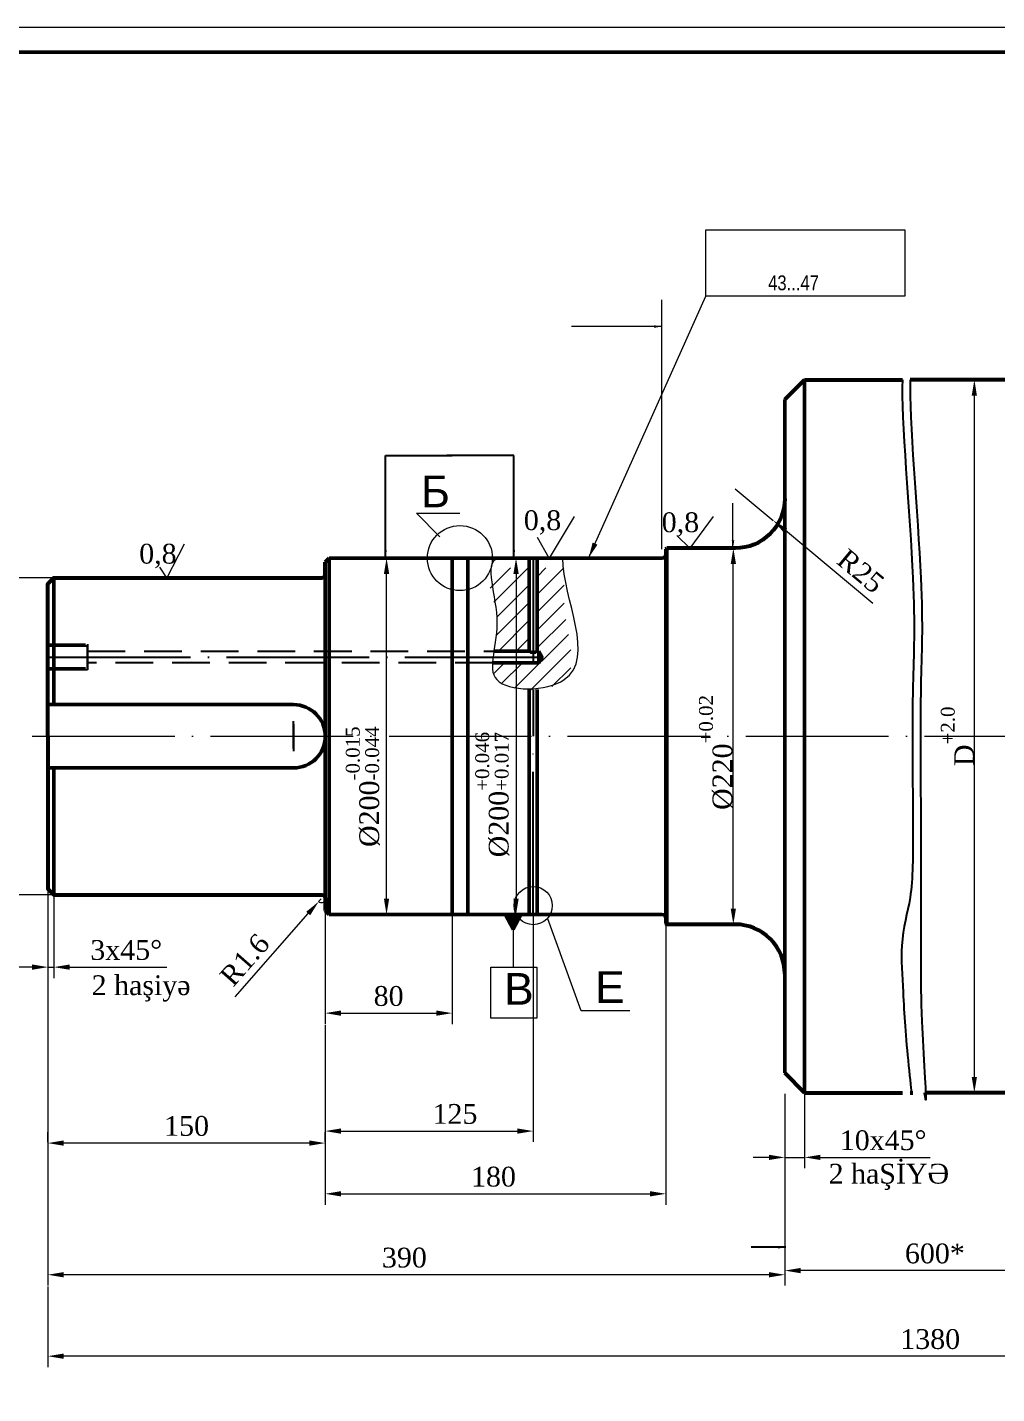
# Model space of a CAD drawing. Header units: millimetres. Extents: x -954 to 34898, y -2134 to 12006.
# Drawn here: x 23644 to 24133, y 6712 to 7402 of the extents above; entities that cross this region are included whole.
import ezdxf

# ---------------------------------------------------------------- set-up
doc = ezdxf.new("R2010")
doc.units = ezdxf.units.MM
doc.header["$LTSCALE"] = 3
for name, pattern in [('ACAD_ISO04W100', [30, 24, -3, 0, -3]), ('ACAD_ISO05W100', [33, 24, -3, 0, -3, 0, -3]), ('DASHED2', [9.525, 6.35, -3.175])]:
    doc.linetypes.add(name, pattern=pattern)
for name, color, linetype, lineweight in [('êîíòóðíàÿ', 7, 'Continuous', 53), ('îñåâûå', 101, 'ACAD_ISO04W100', 20), ('контурная', 7, 'Continuous', 50), ('невидимые', 7, 'DASHED2', 25), ('осевые', 1, 'ACAD_ISO04W100', 25), ('размеры', 80, 'ACAD_ISO05W100', 25), ('тонкая', 7, 'Continuous', 20), ('тонкий', 7, 'Continuous', 20)]:
    doc.layers.add(name, color=color, linetype=linetype, lineweight=lineweight)
doc.styles.add('s2.5v4', font='times.ttf', dxfattribs={"height": 10})
doc.styles.add('s3v2.5', font='arial.ttf', dxfattribs={"width": 0.8, "height": 7.5})
doc.styles.add('s4v4', font='arial.ttf', dxfattribs={"height": 16})
doc.dimstyles.new('s2.5v4', dxfattribs={"dimtxt": 10, "dimasz": 8, "dimexe": 5.5, "dimexo": 0.5, "dimgap": 3.5, "dimtad": 1, "dimdec": 0, "dimtxsty": 's2.5v4', "dimcen": 2.5, "dimclrd": 256, "dimclre": 1, "dimclrt": 256, "dimadec": 0, "dimazin": 0, "dimtfac": 1, "dimtdec": 0, "dimtmove": 0, "dimatfit": 3, "dimfxl": 1, "dimlwd": -1, "dimlwe": -1, "dimarcsym": 0})
doc.dimstyles.new('s3v2.5', dxfattribs={"dimtxt": 7.5, "dimasz": 4, "dimexe": 1.25, "dimexo": 0.625, "dimtad": 1, "dimtxsty": 's3v2.5', "dimcen": 1.5, "dimclrd": 6, "dimclre": 256, "dimclrt": 1, "dimadec": 0, "dimazin": 0, "dimtfac": 1, "dimtmove": 0, "dimatfit": 3, "dimfxl": 1, "dimlwd": -1, "dimlwe": -1, "dimarcsym": 0})

# ---------------------------------------------------------------- blocks, each defined once
blk = doc.blocks.new('*D2601')
at = {"layer": 'Defpoints', "color": 0, "transparency": 16777216}
for p in [(24026.35, 6863.91), (24173.15, 6863.91), (24026.35, 6774.09)]:
    blk.add_point(p, dxfattribs=at)
at = {"layer": 'тонкая', "color": 1, "transparency": 16777216}
for p, q in [((24026.35, 6863.41), (24026.35, 6768.59)), ((24173.15, 6863.41), (24173.15, 6768.59))]:
    blk.add_line(p, q, dxfattribs=at)
at = {"layer": 'тонкая', "transparency": 16777216}
blk.add_line((24165.15, 6774.09), (24034.35, 6774.09), dxfattribs=at)
for points in [[(24034.35, 6775.43), (24034.35, 6772.76), (24026.35, 6774.09)], [(24165.15, 6775.43), (24165.15, 6772.76), (24173.15, 6774.09)]]:
    blk.add_solid(points, dxfattribs=at)
at = {"layer": 'тонкая', "transparency": 16777216, "insert": (24102.11, 6782.68), "char_height": 10, "attachment_point": 5, "style": 's2.5v4'}
blk.add_mtext('600*', dxfattribs=at)
blk = doc.blocks.new('*D2615')
at = {"layer": 'Defpoints', "color": 0, "transparency": 16777216}
for p in [(23654.35, 6966.91), (24026.35, 6836.51), (23654.35, 6771.99)]:
    blk.add_point(p, dxfattribs=at)
at = {"layer": 'тонкий', "color": 1, "transparency": 16777216}
for p, q in [((23654.35, 6966.41), (23654.35, 6766.49)), ((24026.35, 6836.01), (24026.35, 6766.49))]:
    blk.add_line(p, q, dxfattribs=at)
at = {"layer": 'тонкий', "transparency": 16777216}
blk.add_line((24018.35, 6771.99), (23662.35, 6771.99), dxfattribs=at)
for points in [[(23662.35, 6773.32), (23662.35, 6770.65), (23654.35, 6771.99)], [(24018.35, 6773.32), (24018.35, 6770.65), (24026.35, 6771.99)]]:
    blk.add_solid(points, dxfattribs=at)
at = {"layer": 'тонкий', "transparency": 16777216, "insert": (23834.29, 6780.59), "char_height": 10, "attachment_point": 5, "style": 's2.5v4'}
blk.add_mtext('390', dxfattribs=at)
blk = doc.blocks.new('*D2602')
at = {"layer": 'Defpoints', "color": 0, "transparency": 16777216}
for p in [(24001.35, 7168.91), (24020.55, 7152.91)]:
    blk.add_point(p, dxfattribs=at)
at = {"layer": 'тонкая', "transparency": 16777216}
for p, q in [((24001.35, 7168.91), (24020.55, 7152.91)), ((24070.85, 7111), (24026.7, 7147.79))]:
    blk.add_line(p, q, dxfattribs=at)
blk.add_solid([(24027.55, 7148.81), (24025.85, 7146.76), (24020.55, 7152.91)], dxfattribs=at)
at = {"layer": 'тонкая', "transparency": 16777216, "insert": (24064.67, 7127.32), "char_height": 10, "attachment_point": 5, "rotation": 320.19634, "style": 's2.5v4'}
blk.add_mtext('R25', dxfattribs=at)
blk = doc.blocks.new('*D2616')
at = {"layer": 'Defpoints', "color": 0, "transparency": 16777216}
for p in [(23634.68, 7123.91), (23657.35, 7123.91), (23663.35, 6963.91)]:
    blk.add_point(p, dxfattribs=at)
at = {"layer": 'тонкая', "color": 1, "transparency": 16777216}
for p, q in [((23656.85, 7123.91), (23629.18, 7123.91)), ((23662.85, 6963.91), (23629.18, 6963.91))]:
    blk.add_line(p, q, dxfattribs=at)
at = {"layer": 'тонкая', "transparency": 16777216}
blk.add_line((23634.68, 6971.91), (23634.68, 7115.91), dxfattribs=at)
for points in [[(23633.35, 7115.91), (23636.01, 7115.91), (23634.68, 7123.91)], [(23633.35, 6971.91), (23636.01, 6971.91), (23634.68, 6963.91)]]:
    blk.add_solid(points, dxfattribs=at)
at = {"layer": 'тонкая', "transparency": 16777216, "insert": (23622.72, 7039.07), "char_height": 10, "attachment_point": 5, "rotation": 90, "style": 's2.5v4'}
blk.add_mtext('%%C180{\\H0.7x;\\S+0.04^ +0.015;}', dxfattribs=at)
blk = doc.blocks.new('*D2621')
at = {"layer": 'Defpoints', "color": 0, "transparency": 16777216}
for p in [(23657.35, 6963.91), (23654.35, 6947.87), (23657.35, 6927.34)]:
    blk.add_point(p, dxfattribs=at)
at = {"layer": 'тонкая', "color": 1, "transparency": 16777216}
for p, q in [((23657.35, 6963.41), (23657.35, 6921.84)), ((23654.35, 6947.37), (23654.35, 6921.84))]:
    blk.add_line(p, q, dxfattribs=at)
at = {"layer": 'тонкая', "transparency": 16777216}
for p, q in [((23646.35, 6927.34), (23638.35, 6927.34)), ((23654.35, 6927.34), (23657.35, 6927.34)), ((23665.35, 6927.34), (23714.42, 6927.34))]:
    blk.add_line(p, q, dxfattribs=at)
for points in [[(23646.35, 6928.68), (23646.35, 6926.01), (23654.35, 6927.34)], [(23665.35, 6928.68), (23665.35, 6926.01), (23657.35, 6927.34)]]:
    blk.add_solid(points, dxfattribs=at)
at = {"layer": 'тонкая', "transparency": 16777216, "insert": (23693.88, 6935.93), "char_height": 10, "attachment_point": 5, "style": 's2.5v4'}
blk.add_mtext('3x45%%D', dxfattribs=at)
blk = doc.blocks.new('*D2622')
at = {"layer": 'Defpoints', "color": 0, "transparency": 16777216}
for p in [(23791.03, 6960.41), (23792.35, 6961.91)]:
    blk.add_point(p, dxfattribs=at)
at = {"layer": 'тонкая', "transparency": 16777216}
for p, q in [((23792.35, 6961.91), (23791.03, 6960.41)), ((23748.85, 6912.38), (23785.75, 6954.4))]:
    blk.add_line(p, q, dxfattribs=at)
at = {"layer": 'тонкая', "color": 1, "transparency": 16777216}
blk.add_arc((23792.35, 6961.91), 2, 228.70862, 345.67606, dxfattribs=at)
at = {"layer": 'тонкая', "transparency": 16777216}
blk.add_solid([(23784.75, 6955.28), (23786.75, 6953.52), (23791.03, 6960.41)], dxfattribs=at)
at = {"layer": 'тонкая', "transparency": 16777216, "insert": (23753.76, 6931.01), "char_height": 10, "attachment_point": 5, "rotation": 48.70862, "style": 's2.5v4'}
blk.add_mtext('R1.6', dxfattribs=at)
blk = doc.blocks.new('*D2623')
at = {"layer": 'Defpoints', "color": 0, "transparency": 16777216}
for p in [(23794.35, 6955.92), (23858.35, 6953.92), (23858.35, 6904.1)]:
    blk.add_point(p, dxfattribs=at)
at = {"layer": 'тонкая', "color": 1, "transparency": 16777216}
for p, q in [((23794.35, 6955.42), (23794.35, 6898.6)), ((23858.35, 6953.42), (23858.35, 6898.6))]:
    blk.add_line(p, q, dxfattribs=at)
at = {"layer": 'тонкая', "transparency": 16777216}
blk.add_line((23802.35, 6904.1), (23850.35, 6904.1), dxfattribs=at)
for points in [[(23802.35, 6905.44), (23802.35, 6902.77), (23794.35, 6904.1)], [(23850.35, 6905.44), (23850.35, 6902.77), (23858.35, 6904.1)]]:
    blk.add_solid(points, dxfattribs=at)
at = {"layer": 'тонкая', "transparency": 16777216, "insert": (23826.35, 6912.69), "char_height": 10, "attachment_point": 5, "style": 's2.5v4'}
blk.add_mtext('80', dxfattribs=at)
blk = doc.blocks.new('*D2624')
at = {"layer": 'Defpoints', "color": 0, "transparency": 16777216}
for p in [(23899.35, 6953.92), (23794.35, 6898.6), (23899.35, 6844.54)]:
    blk.add_point(p, dxfattribs=at)
at = {"layer": 'тонкая', "color": 1, "transparency": 16777216}
for p, q in [((23899.35, 6953.42), (23899.35, 6839.04)), ((23794.35, 6898.1), (23794.35, 6839.04))]:
    blk.add_line(p, q, dxfattribs=at)
at = {"layer": 'тонкая', "transparency": 16777216}
blk.add_line((23802.35, 6844.54), (23891.35, 6844.54), dxfattribs=at)
for points in [[(23802.35, 6845.88), (23802.35, 6843.21), (23794.35, 6844.54)], [(23891.35, 6845.88), (23891.35, 6843.21), (23899.35, 6844.54)]]:
    blk.add_solid(points, dxfattribs=at)
at = {"layer": 'тонкая', "transparency": 16777216, "insert": (23859.85, 6853.13), "char_height": 10, "attachment_point": 5, "style": 's2.5v4'}
blk.add_mtext('125', dxfattribs=at)
blk = doc.blocks.new('*D2603')
at = {"layer": 'Defpoints', "color": 0, "transparency": 16777216}
for p in [(23966.35, 6949.41), (23794.35, 6865.6), (23966.35, 6812.86)]:
    blk.add_point(p, dxfattribs=at)
at = {"layer": 'тонкая', "color": 1, "transparency": 16777216}
for p, q in [((23966.35, 6948.91), (23966.35, 6807.36)), ((23794.35, 6865.1), (23794.35, 6807.36))]:
    blk.add_line(p, q, dxfattribs=at)
at = {"layer": 'тонкая', "transparency": 16777216}
blk.add_line((23802.35, 6812.86), (23958.35, 6812.86), dxfattribs=at)
for points in [[(23802.35, 6814.2), (23802.35, 6811.53), (23794.35, 6812.86)], [(23958.35, 6814.2), (23958.35, 6811.53), (23966.35, 6812.86)]]:
    blk.add_solid(points, dxfattribs=at)
at = {"layer": 'тонкая', "transparency": 16777216, "insert": (23879.28, 6821.45), "char_height": 10, "attachment_point": 5, "style": 's2.5v4'}
blk.add_mtext('180', dxfattribs=at)
blk = doc.blocks.new('*D2604')
at = {"layer": 'Defpoints', "color": 0, "transparency": 16777216}
for p in [(23654.35, 6838.48), (23654.35, 6838.48), (23794.35, 6838.48)]:
    blk.add_point(p, dxfattribs=at)
at = {"layer": 'тонкая', "color": 1, "transparency": 16777216}
for p, q in [((23654.35, 6838.98), (23654.35, 6843.98)), ((23794.35, 6838.98), (23794.35, 6843.98))]:
    blk.add_line(p, q, dxfattribs=at)
at = {"layer": 'тонкая', "transparency": 16777216}
blk.add_line((23786.35, 6838.48), (23662.35, 6838.48), dxfattribs=at)
for points in [[(23662.35, 6839.82), (23662.35, 6837.15), (23654.35, 6838.48)], [(23786.35, 6839.82), (23786.35, 6837.15), (23794.35, 6838.48)]]:
    blk.add_solid(points, dxfattribs=at)
at = {"layer": 'тонкая', "transparency": 16777216, "insert": (23724.35, 6847.07), "char_height": 10, "attachment_point": 5, "style": 's2.5v4'}
blk.add_mtext('150', dxfattribs=at)
blk = doc.blocks.new('*D2625')
at = {"layer": 'Defpoints', "color": 0, "transparency": 16777216}
for p in [(23891.97, 7133.91), (23890.38, 6953.92), (23890.67, 6953.92)]:
    blk.add_point(p, dxfattribs=at)
at = {"layer": 'тонкая', "color": 1, "transparency": 16777216}
for p, q in [((23891.47, 7133.91), (23885.17, 7133.91)), ((23890.88, 6953.92), (23896.17, 6953.92))]:
    blk.add_line(p, q, dxfattribs=at)
at = {"layer": 'тонкая', "transparency": 16777216}
blk.add_line((23890.67, 7125.91), (23890.67, 6961.92), dxfattribs=at)
for points in [[(23889.34, 7125.91), (23892.01, 7125.91), (23890.67, 7133.91)], [(23889.34, 6961.92), (23892.01, 6961.92), (23890.67, 6953.92)]]:
    blk.add_solid(points, dxfattribs=at)
at = {"layer": 'тонкая', "transparency": 16777216, "insert": (23878.71, 7014.47), "char_height": 10, "attachment_point": 5, "rotation": 90, "style": 's2.5v4'}
blk.add_mtext('%%C200{\\H0.7x;\\S+0.046^ +0.017;}', dxfattribs=at)
blk = doc.blocks.new('*D2626')
at = {"layer": 'Defpoints', "color": 0, "transparency": 16777216}
for p in [(23984.1, 7138.91), (24000.37, 7138.91), (23984.1, 6948.91)]:
    blk.add_point(p, dxfattribs=at)
at = {"layer": 'тонкая', "color": 1, "transparency": 16777216}
for p, q in [((23984.6, 7138.91), (24005.87, 7138.91)), ((23984.6, 6948.91), (24005.87, 6948.91))]:
    blk.add_line(p, q, dxfattribs=at)
at = {"layer": 'тонкая', "transparency": 16777216}
blk.add_line((24000.37, 6956.91), (24000.37, 7130.91), dxfattribs=at)
for points in [[(23999.04, 7130.91), (24001.71, 7130.91), (24000.37, 7138.91)], [(23999.04, 6956.91), (24001.71, 6956.91), (24000.37, 6948.91)]]:
    blk.add_solid(points, dxfattribs=at)
at = {"layer": 'тонкая', "transparency": 16777216, "insert": (23991.66, 7035.75), "char_height": 10, "attachment_point": 5, "rotation": 90, "style": 's2.5v4'}
blk.add_mtext('%%C220{\\H0.7x;\\S+0.02^ ;}', dxfattribs=at)
blk = doc.blocks.new('*D2627')
at = {"layer": 'Defpoints', "color": 0, "transparency": 16777216}
for p in [(23825.18, 7133.91), (23825.3, 7133.91), (23825.18, 6953.92)]:
    blk.add_point(p, dxfattribs=at)
at = {"layer": 'тонкая', "color": 1, "transparency": 16777216}
for p, q in [((23825.68, 7133.91), (23830.8, 7133.91)), ((23825.68, 6953.92), (23830.8, 6953.92))]:
    blk.add_line(p, q, dxfattribs=at)
at = {"layer": 'тонкая', "transparency": 16777216}
blk.add_line((23825.3, 6961.92), (23825.3, 7125.91), dxfattribs=at)
for points in [[(23823.97, 7125.91), (23826.63, 7125.91), (23825.3, 7133.91)], [(23823.97, 6961.92), (23826.63, 6961.92), (23825.3, 6953.92)]]:
    blk.add_solid(points, dxfattribs=at)
at = {"layer": 'тонкая', "transparency": 16777216, "insert": (23813.34, 7018.46), "char_height": 10, "attachment_point": 5, "rotation": 90, "style": 's2.5v4'}
blk.add_mtext('%%C200{\\H0.7x;\\S-0.015^ -0.044;}', dxfattribs=at)
blk = doc.blocks.new('*D2629')
at = {"layer": 'Defpoints', "color": 0, "transparency": 16777216}
for p in [(24108.47, 7223.91), (24122.04, 7223.91), (24108.47, 6863.91)]:
    blk.add_point(p, dxfattribs=at)
at = {"layer": 'тонкая', "color": 1, "transparency": 16777216}
for p, q in [((24108.97, 7223.91), (24127.54, 7223.91)), ((24108.97, 6863.91), (24127.54, 6863.91))]:
    blk.add_line(p, q, dxfattribs=at)
at = {"layer": 'тонкая', "transparency": 16777216}
blk.add_line((24122.04, 6871.91), (24122.04, 7215.91), dxfattribs=at)
for points in [[(24120.7, 7215.91), (24123.37, 7215.91), (24122.04, 7223.91)], [(24120.7, 6871.91), (24123.37, 6871.91), (24122.04, 6863.91)]]:
    blk.add_solid(points, dxfattribs=at)
at = {"layer": 'тонкая', "transparency": 16777216, "insert": (24113.54, 7043.91), "char_height": 10, "attachment_point": 5, "rotation": 90, "style": 's2.5v4'}
blk.add_mtext('D{\\H0.7x;\\S+2.0^ ;}', dxfattribs=at)
blk = doc.blocks.new('*D2610')
at = {"layer": 'Defpoints', "color": 0, "transparency": 16777216}
for p in [(24545.15, 6772.94), (23654.35, 6766.49), (23654.35, 6730.86)]:
    blk.add_point(p, dxfattribs=at)
at = {"layer": 'тонкая', "color": 1, "transparency": 16777216}
for p, q in [((24545.15, 6772.44), (24545.15, 6725.36)), ((23654.35, 6765.99), (23654.35, 6725.36))]:
    blk.add_line(p, q, dxfattribs=at)
at = {"layer": 'тонкая', "transparency": 16777216}
blk.add_line((24537.15, 6730.86), (23662.35, 6730.86), dxfattribs=at)
for points in [[(23662.35, 6732.19), (23662.35, 6729.52), (23654.35, 6730.86)], [(24537.15, 6732.19), (24537.15, 6729.52), (24545.15, 6730.86)]]:
    blk.add_solid(points, dxfattribs=at)
at = {"layer": 'тонкая', "transparency": 16777216, "insert": (24099.75, 6739.44), "char_height": 10, "attachment_point": 5, "style": 's2.5v4'}
blk.add_mtext('1380', dxfattribs=at)
blk = doc.blocks.new('*D2649')
at = {"layer": 'Defpoints', "color": 0, "transparency": 16777216}
for p in [(24036.35, 6863.91), (24026.35, 6847.82), (24036.35, 6831.25)]:
    blk.add_point(p, dxfattribs=at)
at = {"layer": 'тонкая', "color": 1, "transparency": 16777216}
for p, q in [((24036.35, 6863.41), (24036.35, 6825.75)), ((24026.35, 6847.32), (24026.35, 6825.75))]:
    blk.add_line(p, q, dxfattribs=at)
at = {"layer": 'тонкая', "transparency": 16777216}
for p, q in [((24018.35, 6831.25), (24010.35, 6831.25)), ((24026.35, 6831.25), (24036.35, 6831.25)), ((24044.35, 6831.25), (24099.67, 6831.25))]:
    blk.add_line(p, q, dxfattribs=at)
for points in [[(24018.35, 6832.58), (24018.35, 6829.92), (24026.35, 6831.25)], [(24044.35, 6832.58), (24044.35, 6829.92), (24036.35, 6831.25)]]:
    blk.add_solid(points, dxfattribs=at)
at = {"layer": 'тонкая', "transparency": 16777216, "insert": (24076.01, 6839.84), "char_height": 10, "attachment_point": 5, "style": 's2.5v4'}
blk.add_mtext('10x45%%D', dxfattribs=at)

msp = doc.modelspace()

# ---------------------------------------------------------------- hatches: boundary and pattern name
at = {"layer": 'контурная'}
h = msp.add_hatch(color=256, dxfattribs=at)
h.paths.add_polyline_path([(23893.258, 6953.921), (23889.258, 6953.921), (23889.258, 6946.421)])
h.paths.add_polyline_path([(23889.258, 6953.921), (23885.258, 6953.921), (23889.258, 6946.421)])
at = {"layer": 'тонкая'}
h = msp.add_hatch(dxfattribs=at)
h.set_pattern_fill('ANSI31', color=256, scale=2, style=0)
h.set_pattern_definition([(45, (18251.324, 7087.1125), (-4.490128, 4.490128), [])])
edge = h.paths.add_edge_path()
edge.add_line((23897.346, 7128.913), (23880.941, 7128.913))
edge.add_spline(control_points=[(23880.941, 7128.913), (23872.594, 7128.913), (23883.461, 7107.796), (23880.714, 7091.814), (23879.861, 7086.913)], knot_values=[0, 0, 0, 0, 25.0419203, 38.9307486, 38.9307486, 38.9307486, 38.9307486], degree=3, periodic=0)
edge.add_line((23879.861, 7086.913), (23897.346, 7086.913))
edge.add_line((23897.346, 7086.913), (23897.346, 7128.913))
edge = h.paths.add_edge_path()
edge.add_line((23904.218, 7083.913), (23902.59, 7080.913))
edge.add_line((23902.59, 7080.913), (23878.966, 7080.913))
edge.add_spline(control_points=[(23878.966, 7080.913), (23878.655, 7077.509), (23879.937, 7066.194), (23930.742, 7064.787), (23915.021, 7097.867), (23915.021, 7110.543)], knot_values=[45.0510726, 45.0510726, 45.0510726, 45.0510726, 56.3990761, 90.4793422, 128.5082205, 128.5082205, 128.5082205, 128.5082205], degree=3, periodic=0)
edge.add_spline(control_points=[(23915.021, 7110.543), (23915.021, 7110.543), (23915.021, 7110.543), (23915.021, 7110.543)], knot_values=[128.5082205, 128.5082205, 128.5082205, 128.5082205, 128.5082351, 128.5082351, 128.5082351, 128.5082351], degree=3, periodic=0)
edge.add_spline(control_points=[(23915.021, 7110.543), (23915.021, 7104.42), (23915.021, 7135.036), (23915.021, 7128.913)], knot_values=[0.0000146, 0.0000146, 0.0000146, 0.0000146, 18.3701832, 18.3701832, 18.3701832, 18.3701832], degree=3, periodic=0)
edge.add_line((23915.021, 7128.913), (23901.346, 7128.913))
edge.add_line((23901.346, 7128.913), (23901.346, 7086.913))
edge.add_line((23901.346, 7086.913), (23902.59, 7086.913))
edge.add_line((23902.59, 7086.913), (23904.218, 7083.913))

# ---------------------------------------------------------------- linework, layer by layer
at = {"color": 0, "linetype": 'ByBlock', "lineweight": -2}
for points in [[(24085.693, 7223.913), (24084.875, 7205.786), (24093.219, 7115.889), (24090.268, 7067.795), (24091.128, 7008.36), (24091.004, 6961.309), (24084.385, 6943.61), (24086.197, 6911.981), (24087.556, 6887.407), (24090.357, 6863.913), (24090.357, 6863.913)], [(24089.693, 7223.913), (24088.875, 7205.786), (24097.219, 7115.889), (24094.268, 7067.795), (24095.128, 7008.36), (24095.004, 6961.309), (24095.024, 6932.111), (24095.021, 6901.104), (24098.573, 6850.954), (24096.852, 6863.913), (24096.852, 6863.913)]]:
    msp.add_open_spline(points, degree=3, knots=[31.2543241, 31.2543241, 31.2543241, 31.2543241, 100.0304332, 154.1563538, 227.2994893, 263.8710571, 296.0540366, 317.9969777, 347.2542311, 360, 360, 360, 360], dxfattribs=at)
at = {"layer": 'êîíòóðíàÿ'}
for points in [[(24036.347, 7223.913), (24085.693, 7223.913)], [(24163.146, 7223.913), (24089.693, 7223.913)], [(23966.346, 7136.913), (23966.346, 6951.921)], [(24036.347, 6863.913), (24085.693, 6863.913)], [(24089.693, 6863.913), (24091.021, 6863.913)], [(24163.146, 6863.913), (24097.483, 6863.913)], [(24109.8, 6863.913), (24108.472, 6863.913)]]:
    msp.add_lwpolyline(points, dxfattribs=at)
for points in [[(24026.347, 7163.913, -0.4142136), (24001.347, 7138.913), (23966.846, 7138.913)], [(23654.347, 7043.913), (23654.347, 7120.913), (23657.347, 7123.913), (23792.346, 7123.913, 0.4142136), (23794.346, 7125.913), (23794.346, 7131.913)], [(23654.347, 7043.913), (23654.347, 6966.913), (23657.347, 6963.913), (23792.346, 6963.913, -0.4142136), (23794.346, 6961.913), (23794.346, 6955.921)], [(24026.347, 6923.913, 0.4142136), (24001.347, 6948.913), (23966.846, 6948.913)]]:
    msp.add_lwpolyline(points, format="xyb", dxfattribs=at)
at = {"layer": 'îñåâûå'}
msp.add_line((23646.347, 7043.913), (24553.146, 7043.913), dxfattribs=at)
at = {"layer": 'контурная'}
for p, q in [((24036.347, 7223.913), (24026.347, 7213.913)), ((24036.347, 6863.913), (24036.347, 7223.913)), ((24026.347, 7213.913), (24026.347, 7043.913)), ((23966.346, 7138.413), (23966.846, 7138.913)), ((23966.346, 7136.913), (23966.346, 7138.413)), ((23966.846, 7138.913), (23966.846, 6948.913)), ((23794.346, 7131.913), (23796.346, 7133.913)), ((23964.346, 7133.913), (23796.346, 7133.913)), ((23796.346, 7133.913), (23796.346, 6953.921)), ((23821.346, 7133.913), (23854.346, 7133.913)), ((23827.671, 7133.913), (23860.671, 7133.913)), ((23849.291, 7133.913), (23857.291, 7133.913)), ((23858.346, 7133.913), (23858.346, 7048.913)), ((23858.346, 7133.913), (23866.346, 7133.913)), ((23860.671, 7133.913), (23868.671, 7133.913)), ((23866.346, 7133.913), (23866.346, 7048.913)), ((23894.291, 7133.913), (23892.291, 7133.913)), ((23894.291, 7133.913), (23896.291, 7133.913)), ((23897.346, 7133.913), (23897.346, 7086.913)), ((23901.346, 7133.913), (23901.346, 7086.913)), ((23657.347, 7123.913), (23657.347, 7059.913)), ((23794.346, 7125.913), (23794.346, 7043.913)), ((23902.155, 7086.932), (23901.346, 7086.886)), ((23902.155, 7080.932), (23902.155, 7086.932)), ((23878.967, 7080.932), (23902.155, 7080.932)), ((24026.347, 7080.05), (24026.347, 7080.05)), ((23897.346, 7067.416), (23897.346, 7043.913)), ((23901.346, 7067.562), (23901.346, 7043.913)), ((23778.346, 7059.913), (23654.347, 7059.913)), ((23858.346, 6953.921), (23858.346, 7048.913)), ((23866.346, 6953.921), (23866.346, 7048.913)), ((23794.346, 6961.913), (23794.346, 7043.913)), ((23897.346, 6953.921), (23897.346, 7043.913)), ((23901.346, 6953.921), (23901.346, 7043.913)), ((24026.347, 6873.913), (24026.347, 7043.913)), ((23778.346, 7027.913), (23654.347, 7027.913)), ((23657.347, 6963.913), (23657.347, 7027.913)), ((23794.346, 6955.921), (23796.346, 6953.921)), ((23796.346, 6953.921), (23964.346, 6953.921)), ((23889.258, 6946.421), (23885.258, 6953.921)), ((23889.258, 6946.421), (23893.258, 6953.921)), ((23905.374, 6953.921), (23903.374, 6953.921)), ((23966.346, 6951.921), (23966.346, 6949.413)), ((23966.346, 6949.413), (23966.846, 6948.913)), ((24036.347, 6863.913), (24026.347, 6873.913))]:
    msp.add_line(p, q, dxfattribs=at)
msp.add_lwpolyline([(23196.565, 7389.441), (24619.065, 7389.441), (24619.065, 6364.441), (23196.565, 6364.441), (23196.565, 7389.441)], close=True, dxfattribs=at)
for points in [[(23879.861, 7086.886), (23897.346, 7086.886)], [(23902.155, 7080.932), (23903.782, 7083.932), (23902.155, 7086.932)]]:
    msp.add_lwpolyline(points, dxfattribs=at)
for centre, radius, start, end in [((23964.346, 7135.913), 2, 270, 0), ((23899.346, 7089.515), 3.303, 232.73881, 307.26119), ((23778.346, 7043.913), 16, 0, 90), ((23778.346, 7043.913), 16, 270, 0), ((23964.346, 6951.921), 2, 0, 90)]:
    msp.add_arc(centre, radius, start, end, dxfattribs=at)
at = {"layer": 'невидимые'}
for points in [[(23654.347, 7083.913), (23654.347, 7090.413), (23674.347, 7090.413), (23674.347, 7077.413), (23654.347, 7077.413), (23654.347, 7078.413), (23674.347, 7078.413), (23674.347, 7089.413), (23654.347, 7089.413)], [(23674.347, 7086.932), (23896.91, 7086.932)], [(23878.967, 7080.932), (23674.347, 7080.932)]]:
    msp.add_lwpolyline(points, dxfattribs=at)
at = {"layer": 'осевые'}
for p, q in [((23899.346, 7133.913), (23899.346, 7080.913)), ((23654.347, 7083.932), (23903.782, 7083.932)), ((23899.346, 7067.44), (23899.346, 7043.913)), ((23778.346, 7037.829), (23778.346, 7051.501)), ((23778.346, 7049.997), (23778.346, 7036.325)), ((23899.346, 6953.921), (23899.346, 7043.913))]:
    msp.add_line(p, q, dxfattribs=at)
at = {"layer": 'тонкая'}
msp.add_line((23889.258, 6953.921), (23889.258, 6927.241), dxfattribs=at)
for points in [[(23146.565, 7401.941), (24631.565, 7401.941), (24631.565, 6351.941), (23146.565, 6351.941), (23146.565, 7401.941)], [(23889.258, 6953.921), (23889.258, 6946.421), (23893.258, 6953.921)], [(23948.185, 6905.282), (23923.607, 6905.282), (23906.725, 6951.664)]]:
    msp.add_lwpolyline(points, dxfattribs=at)
msp.add_lwpolyline([(23877.957, 6927.241), (23901.224, 6927.241), (23901.224, 6901.562), (23877.957, 6901.562)], close=True, dxfattribs=at)
msp.add_circle((23899.346, 6958.413), 9.646, dxfattribs=at)
at = {"layer": 'тонкая', "start_tangent": (-1, 0), "end_tangent": (0, 1)}
msp.add_spline([(23883.322, 7133.913), (23880.941, 7103.871), (23880.941, 7072.514), (23915.021, 7072.514), (23914.269, 7133.913)], degree=3, dxfattribs=at)
at = {"layer": 'тонкий'}
msp.add_line((23964.346, 7138.413), (23964.346, 7264.38), dxfattribs=at)
msp.add_lwpolyline([(23986.435, 7299.62), (24086.899, 7299.62), (24086.899, 7266.186), (23986.435, 7266.186)], close=True, dxfattribs=at)
for points in [[(23852.26, 7144.67), (23840.384, 7156.547), (23862.224, 7156.547)], [(23919.984, 7154.828), (23907.418, 7133.913), (23901.451, 7144.248)], [(23990.133, 7154.847), (23978.346, 7138.913), (23971.868, 7145.392)], [(23723.114, 7140.943), (23714.401, 7123.913), (23710.826, 7129.241)]]:
    msp.add_lwpolyline(points, dxfattribs=at)
msp.add_circle((23862.346, 7133.913), 16.424, dxfattribs=at)

# ---------------------------------------------------------------- texts
at = {"layer": 'контурная', "style": 's4v4'}
for s, p in [('В', (23884.668, 6908.344)), ('E', (23930.627, 6909.229))]:
    msp.add_text(s, height=16, dxfattribs=at).set_placement(p)
at = {"layer": 'тонкая', "style": 's2.5v4'}
for s, p in [('2 haşiyə', (23676.417, 6913.198)), ('2 haŞİYƏ', (24048.478, 6818.02))]:
    msp.add_text(s, height=10, dxfattribs=at).set_placement(p)
at = {"layer": 'тонкий', "style": 's3v2.5', "width": 0.8}
msp.add_text('43...47', height=7.5, dxfattribs=at).set_placement((24017.933, 7269.161))
at = {"layer": 'тонкий'}
for s, height, style, p in [('Б', 16, 's4v4', (23842.635, 7159.565)), ('0,8', 10, 's2.5v4', (23894.593, 7148.029)), ('0,8', 10, 's2.5v4', (23964.216, 7146.996)), ('0,8', 10, 's2.5v4', (23700.438, 7131.119))]:
    msp.add_text(s, height=height, dxfattribs=dict(at, style=style)).set_placement(p)

# ---------------------------------------------------------------- dimensions: what is measured, and where the dimension line sits
at = {"layer": 'тонкая'}
for base, p1, p2, text, picture, middle in [((24122.037, 7223.913), (24108.472, 6863.913), (24108.472, 7223.913), 'D{\\H0.7x;\\S+2.0^ ;}', '*D2629', (24122.037, 7043.913)), ((24000.372, 7138.913), (23984.096, 6948.913), (23984.096, 7138.913), '%%C220{\\H0.7x;\\S+0.02^ ;}', '*D2626', (24000.372, 7035.752)), ((23825.301, 7133.913), (23825.178, 6953.921), (23825.178, 7133.913), '%%C200{\\H0.7x;\\S-0.015^ -0.044;}', '*D2627', (23825.301, 7018.463)), ((23890.675, 6953.921), (23891.971, 7133.913), (23890.377, 6953.921), '%%C200{\\H0.7x;\\S+0.046^ +0.017;}', '*D2625', (23890.675, 7014.465)), ((23634.679, 7123.913), (23663.348, 6963.913), (23657.347, 7123.913), '%%C180{\\H0.7x;\\S+0.04^ +0.015;}', '*D2616', (23634.679, 7039.068))]:
    dim = msp.add_linear_dim(base=base, p1=p1, p2=p2, angle=90, text=text, dimstyle='s2.5v4', dxfattribs=at)
    dim.commit()
    dim.dimension.update_dxf_attribs({"geometry": picture, "text_midpoint": middle, "dimtype": 160})
dim = msp.add_radius_dim(center=(24001.347, 7168.913), mpoint=(24020.553, 7152.909), dimstyle='s2.5v4', dxfattribs=at)
dim.commit()
dim.dimension.update_dxf_attribs({"geometry": '*D2602', "text_midpoint": (24059.173, 7120.728), "dimtype": 164})
for base, p1, p2, text, picture, middle in [((23657.347, 6927.344), (23654.347, 6947.865), (23657.347, 6963.913), '3x45%%D', '*D2621', (23693.883, 6935.931)), ((23858.346, 6904.103), (23794.346, 6955.921), (23858.346, 6953.921), '80', '*D2623', (23826.346, 6912.689)), ((24036.347, 6831.251), (24026.347, 6847.821), (24036.347, 6863.913), '<>x45%%D', '*D2649', (24076.009, 6839.838)), ((23654.347, 6838.485), (23794.346, 6838.485), (23654.347, 6838.485), '150', '*D2604', (23724.346, 6847.071)), ((23654.347, 6730.858), (24545.146, 6772.938), (23654.347, 6766.486), '1380', '*D2610', (24099.747, 6739.445))]:
    dim = msp.add_linear_dim(base=base, p1=p1, p2=p2, text=text, dimstyle='s2.5v4', dxfattribs=at)
    dim.commit()
    dim.dimension.update_dxf_attribs({"geometry": picture, "text_midpoint": middle})
dim = msp.add_radius_dim(center=(23792.346, 6961.913), mpoint=(23791.026, 6960.41), text='R1.6', dimstyle='s2.5v4', dxfattribs=at)
dim.commit()
dim.dimension.update_dxf_attribs({"geometry": '*D2622', "text_midpoint": (23760.224, 6925.338), "dimtype": 164})
for base, p1, p2, text, picture, middle in [((23899.346, 6844.543), (23794.346, 6898.603), (23899.346, 6953.921), '125', '*D2624', (23859.852, 6844.543)), ((23966.346, 6812.863), (23794.346, 6865.599), (23966.346, 6949.413), '180', '*D2603', (23879.282, 6812.863)), ((24026.347, 6774.093), (24173.146, 6863.913), (24026.347, 6863.913), '600*', '*D2601', (24102.108, 6774.093))]:
    dim = msp.add_linear_dim(base=base, p1=p1, p2=p2, text=text, dimstyle='s2.5v4', dxfattribs=at)
    dim.commit()
    dim.dimension.update_dxf_attribs({"geometry": picture, "text_midpoint": middle, "dimtype": 160})
at = {"layer": 'тонкий'}
dim = msp.add_linear_dim(base=(23654.347, 6771.986), p1=(24026.347, 6836.51), p2=(23654.347, 6966.913), text='390', dimstyle='s2.5v4', dxfattribs=at)
dim.commit()
dim.dimension.update_dxf_attribs({"geometry": '*D2615', "text_midpoint": (23834.287, 6771.986), "dimtype": 160})

# ---------------------------------------------------------------- leaders
at = {"layer": 'размеры'}
for points in [[(23824.778, 7133.913), (23824.778, 7185.699), (23858.351, 7185.699)], [(23889.555, 7133.913), (23889.555, 7185.699), (23855.68, 7185.699)], [(24026.942, 6785.889), (24009.404, 6785.889)]]:
    msp.add_leader(points, dimstyle='s3v2.5', override={"dimgap": 0.625, "dimtad": 0}, dxfattribs=at)
at = {"layer": 'тонкий'}
for points, dimstyle, override in [([(23927.286, 7133.913), (23986.435, 7266.186)], 's2.5v4', {"dimgap": 4, "dimtad": 0}), ([(23964.291, 7250.84), (23918.605, 7250.84)], 's3v2.5', {"dimgap": 0.625, "dimtad": 0}), ([(24000.196, 7138.913), (24000.196, 7161.571)], 's3v2.5', {"dimgap": 0.625, "dimtad": 0})]:
    msp.add_leader(points, dimstyle=dimstyle, override=override, dxfattribs=at)

doc.saveas('drawing.dxf')
